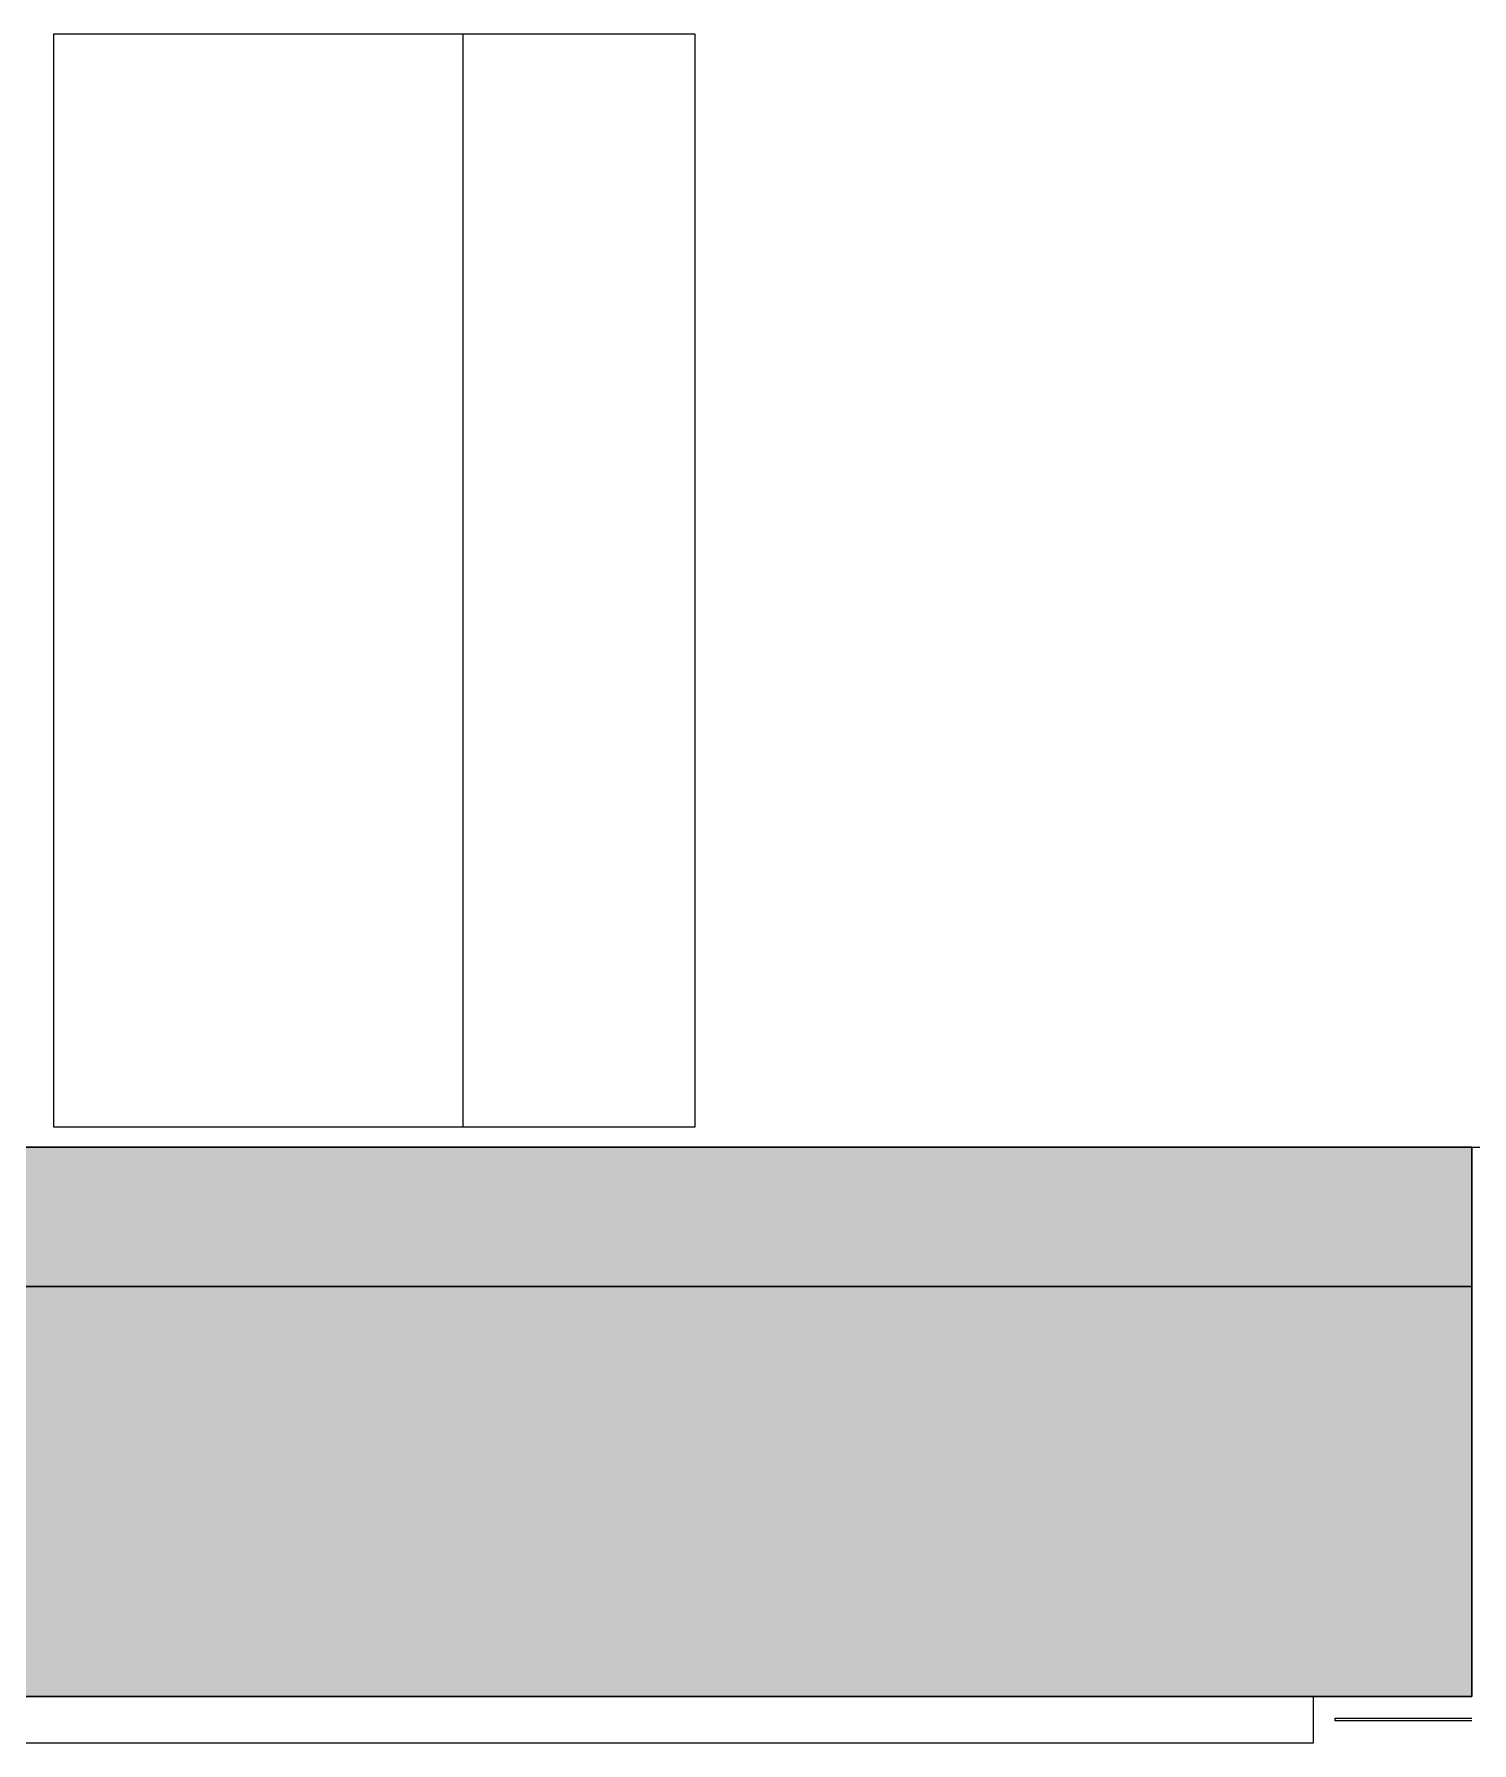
# Model space of a CAD drawing. Header units: millimetres. Extents: x 155927 to 317870, y -36033 to 97293.
# Drawn here: x 216106 to 217159, y 8934 to 10184 of the extents above; entities that cross this region are included whole.
import ezdxf

# ---------------------------------------------------------------- set-up
doc = ezdxf.new("R2010")
doc.units = ezdxf.units.MM
doc.header["$MEASUREMENT"] = 0
for name, color, linetype, lineweight in [('A-GLAZ-CURT', 7, 'CONTINUOUS', 9), ('A-GLAZ-CWMG', 7, 'CONTINUOUS', 9), ('A-WALL', 7, 'CONTINUOUS', 9), ('A-WALL-PATT', 7, 'CONTINUOUS', 9), ('I-FURN', 8, 'CONTINUOUS', 9), ('I-WALL', 7, 'CONTINUOUS', 9)]:
    doc.layers.add(name, color=color, linetype=linetype, lineweight=lineweight)

msp = doc.modelspace()

# ---------------------------------------------------------------- hatches: boundary and pattern name
at = {"layer": 'A-WALL-PATT'}
h = msp.add_hatch(color=256, dxfattribs=at)
h.paths.add_polyline_path([(217158.8, 9267.6), (217158.8, 9369.6), (215617.8, 9369.6), (215617.8, 9267.6), (216619, 9267.6)], flags=0)
h.paths.add_polyline_path([(213983.8, 9267.6), (213983.8, 9369.6), (212817.8, 9369.6), (212817.8, 9267.6), (213010.3, 9267.6)], flags=0)
h = msp.add_hatch(color=256, dxfattribs=at)
h.paths.add_polyline_path([(231130.8, 8967.6), (231130.8, 9267.6), (228942.8, 9267.6), (228942.8, 8967.6), (229850.8, 8967.6)], flags=0)
h.paths.add_polyline_path([(224437.8, 8967.6), (224658.8, 8967.6), (224658.8, 9267.6), (221442.8, 9267.6), (221442.8, 8967.6), (223836.3, 8967.6)], flags=0)
h.paths.add_polyline_path([(217158.8, 8967.6), (217158.8, 9267.6), (215617.8, 9267.6), (215617.8, 8967.6), (216619, 8967.6)], flags=0)
h.paths.add_polyline_path([(213983.8, 8967.6), (213983.8, 9267.6), (212817.8, 9267.6), (212817.8, 8967.6), (213010.3, 8967.6)], flags=0)
h.paths.add_polyline_path([(205793, 8967.6), (206283.8, 8967.6), (206283.8, 9267.6), (202692.8, 9267.6), (202692.8, 8967.6), (204590.1, 8967.6)], flags=0)
h.paths.add_polyline_path([(199778.5, 8967.6), (199908.8, 8967.6), (199908.8, 9267.6), (197042.8, 9267.6), (197042.8, 8967.6), (198575.7, 8967.6)], flags=0)

# ---------------------------------------------------------------- linework, layer by layer
at = {"layer": 'A-GLAZ-CURT', "lineweight": 20}
for p, q in [((217042.8, 8967.6), (215933.8, 8967.6)), ((217042.8, 8933.6), (217042.8, 8967.6)), ((215933.8, 8933.6), (217042.8, 8933.6))]:
    msp.add_line(p, q, dxfattribs=at)
at = {"layer": 'A-GLAZ-CWMG'}
for p, q in [((217058.8, 8949.6), (217058.8, 8951.6)), ((217058.8, 8951.6), (217158.8, 8951.6)), ((217158.8, 8949.6), (217058.8, 8949.6))]:
    msp.add_line(p, q, dxfattribs=at)
at = {"layer": 'A-WALL'}
msp.add_line((217158.8, 9267.6), (215617.8, 9267.6), dxfattribs=at)
at = {"layer": 'A-WALL', "lineweight": 30}
for p, q in [((217158.8, 8967.6), (217158.8, 9267.6)), ((215617.8, 8967.6), (217158.8, 8967.6))]:
    msp.add_line(p, q, dxfattribs=at)
at = {"layer": 'I-FURN'}
for p, q in [((216120, 10184.5), (216120, 9384.5)), ((216420, 10184.5), (216120, 10184.5)), ((216420, 9384.5), (216420, 10184.5)), ((216590, 10184.5), (216420, 10184.5)), ((216590, 9384.5), (216590, 10184.5)), ((216120, 9384.5), (216420, 9384.5)), ((216420, 9384.5), (216590, 9384.5))]:
    msp.add_line(p, q, dxfattribs=at)
at = {"layer": 'I-WALL', "lineweight": 30}
for p, q in [((217158.8, 9369.6), (215655.3, 9369.6)), ((217158.8, 9267.6), (217158.8, 9369.6))]:
    msp.add_line(p, q, dxfattribs=at)
at = {"layer": 'I-WALL'}
for p, q in [((217158.8, 9369.6), (218558.8, 9369.6)), ((215617.8, 9267.6), (217158.8, 9267.6))]:
    msp.add_line(p, q, dxfattribs=at)

doc.saveas('drawing.dxf')
